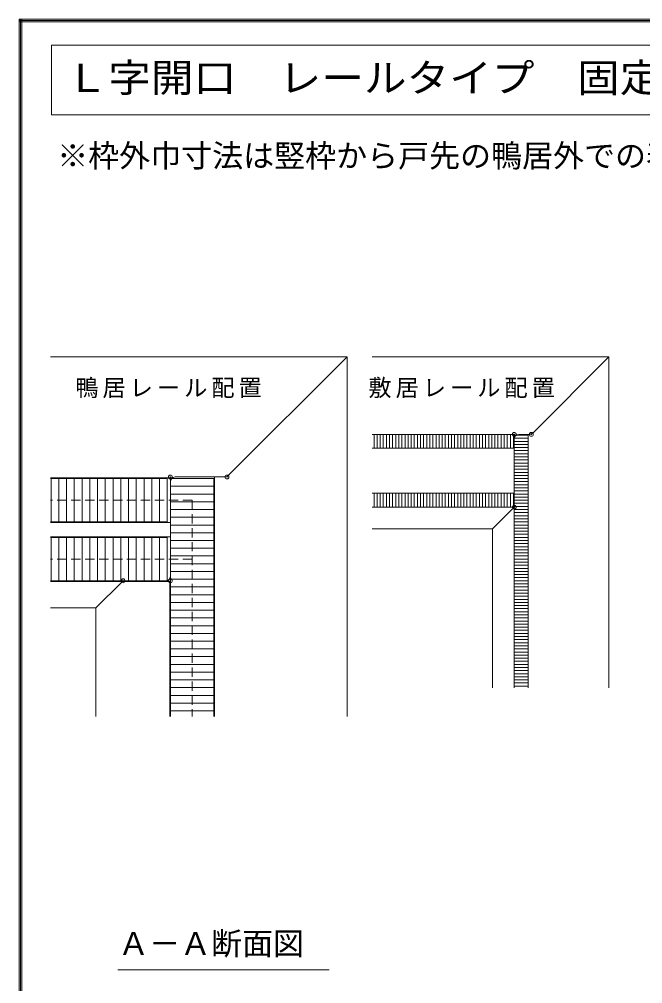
# Model space of a CAD drawing. Units: millimetres, scale not verified. Extents: x -957 to 993, y -689 to 708.
# Drawn here: x -957 to -555, y 85 to 708 of the extents above; entities that cross this region are included whole.
import ezdxf
from ezdxf.enums import TextEntityAlignment as Align

# ---------------------------------------------------------------- set-up
doc = ezdxf.new("R2010")
doc.units = ezdxf.units.MM
doc.header["$LTSCALE"] = 5
doc.header["$PDMODE"] = 32
doc.header["$PDSIZE"] = 2.5
doc.linetypes.add('DASHED1', pattern=[1.8, 1.2, -0.6])
for name, color, linetype, lineweight in [('0-A_文字', 7, 'Continuous', 9), ('0-B_寸法', 7, 'Continuous', 9), ('F-1_枠', 6, 'Continuous', 9)]:
    doc.layers.add(name, color=color, linetype=linetype, lineweight=lineweight)
doc.styles.add('ＭＳ ゴシック', font='')
doc.styles.get('ＭＳ ゴシック').set_extended_font_data('MS Gothic')

msp = doc.modelspace()

# ---------------------------------------------------------------- linework, layer by layer
at = {"layer": '0-B_寸法'}
for p, q in [((-936.448, 690.897), (-936.448, 645.897)), ((-936.448, 645.897), (0.354, 645.897)), ((-745.729, 489.617), (-937.057, 489.617)), ((-822.351, 412.995), (-745.729, 489.617)), ((-745.729, 489.617), (-745.729, 257.59)), ((-576.836, 489.617), (-729.528, 489.617)), ((-625.957, 440.495), (-576.836, 489.617)), ((-576.836, 489.617), (-576.836, 276.09)), ((-638.336, 439.617), (-729.528, 439.617)), ((-728.336, 430.617), (-728.336, 439.617)), ((-726.336, 430.617), (-726.336, 439.617)), ((-724.336, 430.617), (-724.336, 439.617)), ((-722.336, 430.617), (-722.336, 439.617)), ((-720.336, 430.617), (-720.336, 439.617)), ((-718.336, 430.617), (-718.336, 439.617)), ((-716.336, 430.617), (-716.336, 439.617)), ((-714.336, 430.617), (-714.336, 439.617)), ((-712.336, 430.617), (-712.336, 439.617)), ((-710.336, 430.617), (-710.336, 439.617)), ((-708.336, 430.617), (-708.336, 439.617)), ((-706.336, 430.617), (-706.336, 439.617)), ((-704.336, 430.617), (-704.336, 439.617)), ((-702.336, 430.617), (-702.336, 439.617)), ((-700.336, 430.617), (-700.336, 439.617)), ((-698.336, 430.617), (-698.336, 439.617)), ((-696.336, 430.617), (-696.336, 439.617)), ((-694.336, 430.617), (-694.336, 439.617)), ((-692.336, 430.617), (-692.336, 439.617)), ((-690.336, 430.617), (-690.336, 439.617)), ((-688.336, 430.617), (-688.336, 439.617)), ((-686.336, 430.617), (-686.336, 439.617)), ((-684.336, 430.617), (-684.336, 439.617)), ((-682.336, 430.617), (-682.336, 439.617)), ((-680.336, 430.617), (-680.336, 439.617)), ((-678.336, 430.617), (-678.336, 439.617)), ((-676.336, 430.617), (-676.336, 439.617)), ((-674.336, 430.617), (-674.336, 439.617)), ((-672.336, 430.617), (-672.336, 439.617)), ((-670.336, 430.617), (-670.336, 439.617)), ((-668.336, 430.617), (-668.336, 439.617)), ((-666.336, 430.617), (-666.336, 439.617)), ((-664.336, 430.617), (-664.336, 439.617)), ((-662.336, 430.617), (-662.336, 439.617)), ((-660.336, 430.617), (-660.336, 439.617)), ((-658.336, 430.617), (-658.336, 439.617)), ((-656.336, 430.617), (-656.336, 439.617)), ((-654.336, 430.617), (-654.336, 439.617)), ((-652.336, 430.617), (-652.336, 439.617)), ((-650.336, 430.617), (-650.336, 439.617)), ((-648.336, 430.617), (-648.336, 439.617)), ((-646.336, 430.617), (-646.336, 439.617)), ((-644.336, 430.617), (-644.336, 439.617)), ((-642.336, 430.617), (-642.336, 439.617)), ((-640.336, 430.617), (-640.336, 439.617)), ((-638.336, 430.617), (-638.336, 439.617)), ((-628.836, 439.117), (-637.836, 439.117)), ((-637.836, 439.117), (-637.836, 276.09)), ((-628.836, 437.117), (-637.836, 437.117)), ((-634.836, 439.617), (-628.078, 439.617)), ((-628.836, 439.117), (-628.836, 276.09)), ((-638.336, 430.617), (-729.528, 430.617)), ((-628.836, 435.117), (-637.836, 435.117)), ((-628.836, 433.117), (-637.836, 433.117)), ((-628.836, 431.117), (-637.836, 431.117)), ((-628.836, 429.117), (-637.836, 429.117)), ((-628.836, 427.117), (-637.836, 427.117)), ((-628.836, 425.117), (-637.836, 425.117)), ((-628.836, 423.117), (-637.836, 423.117)), ((-628.836, 421.117), (-637.836, 421.117)), ((-628.836, 419.117), (-637.836, 419.117)), ((-858.529, 411.517), (-937.057, 411.517)), ((-936.729, 383.117), (-936.729, 411.117)), ((-931.729, 383.117), (-931.729, 411.117)), ((-926.729, 383.117), (-926.729, 411.117)), ((-921.729, 383.117), (-921.729, 411.117)), ((-916.729, 383.117), (-916.729, 411.117)), ((-911.729, 383.117), (-911.729, 411.117)), ((-906.729, 383.117), (-906.729, 411.117)), ((-901.729, 383.117), (-901.729, 411.117)), ((-896.729, 383.117), (-896.729, 411.117)), ((-891.729, 383.117), (-891.729, 411.117)), ((-886.729, 383.117), (-886.729, 411.117)), ((-881.729, 383.117), (-881.729, 411.117)), ((-876.729, 383.117), (-876.729, 411.117)), ((-871.729, 383.117), (-871.729, 411.117)), ((-866.729, 383.117), (-866.729, 411.117)), ((-831.729, 411.117), (-859.729, 411.117)), ((-856.729, 412.117), (-824.472, 412.117)), ((-831.729, 411.117), (-831.729, 257.59)), ((-831.329, 412.117), (-831.329, 257.59)), ((-628.836, 417.117), (-637.836, 417.117)), ((-628.836, 415.117), (-637.836, 415.117)), ((-628.836, 413.117), (-637.836, 413.117)), ((-628.836, 411.117), (-637.836, 411.117)), ((-831.729, 406.117), (-859.729, 406.117)), ((-628.836, 409.117), (-637.836, 409.117)), ((-628.836, 407.117), (-637.836, 407.117)), ((-628.836, 405.117), (-637.836, 405.117)), ((-831.729, 401.117), (-859.729, 401.117)), ((-638.336, 401.617), (-729.528, 401.617)), ((-728.336, 401.617), (-728.336, 392.617)), ((-726.336, 401.617), (-726.336, 392.617)), ((-724.336, 401.617), (-724.336, 392.617)), ((-722.336, 401.617), (-722.336, 392.617)), ((-720.336, 401.617), (-720.336, 392.617)), ((-718.336, 401.617), (-718.336, 392.617)), ((-716.336, 401.617), (-716.336, 392.617)), ((-714.336, 401.617), (-714.336, 392.617)), ((-712.336, 401.617), (-712.336, 392.617)), ((-710.336, 401.617), (-710.336, 392.617)), ((-708.336, 401.617), (-708.336, 392.617)), ((-706.336, 401.617), (-706.336, 392.617)), ((-704.336, 401.617), (-704.336, 392.617)), ((-702.336, 401.617), (-702.336, 392.617)), ((-700.336, 401.617), (-700.336, 392.617)), ((-698.336, 401.617), (-698.336, 392.617)), ((-696.336, 401.617), (-696.336, 392.617)), ((-694.336, 401.617), (-694.336, 392.617)), ((-692.336, 401.617), (-692.336, 392.617)), ((-690.336, 401.617), (-690.336, 392.617)), ((-688.336, 401.617), (-688.336, 392.617)), ((-686.336, 401.617), (-686.336, 392.617)), ((-684.336, 401.617), (-684.336, 392.617)), ((-682.336, 401.617), (-682.336, 392.617)), ((-680.336, 401.617), (-680.336, 392.617)), ((-678.336, 401.617), (-678.336, 392.617)), ((-676.336, 401.617), (-676.336, 392.617)), ((-674.336, 401.617), (-674.336, 392.617)), ((-672.336, 401.617), (-672.336, 392.617)), ((-670.336, 401.617), (-670.336, 392.617)), ((-668.336, 401.617), (-668.336, 392.617)), ((-666.336, 401.617), (-666.336, 392.617)), ((-664.336, 401.617), (-664.336, 392.617)), ((-662.336, 401.617), (-662.336, 392.617)), ((-660.336, 401.617), (-660.336, 392.617)), ((-658.336, 401.617), (-658.336, 392.617)), ((-656.336, 401.617), (-656.336, 392.617)), ((-654.336, 401.617), (-654.336, 392.617)), ((-652.336, 401.617), (-652.336, 392.617)), ((-650.336, 401.617), (-650.336, 392.617)), ((-648.336, 401.617), (-648.336, 392.617)), ((-646.336, 401.617), (-646.336, 392.617)), ((-644.336, 401.617), (-644.336, 392.617)), ((-642.336, 401.617), (-642.336, 392.617)), ((-640.336, 401.617), (-640.336, 392.617)), ((-638.336, 401.617), (-638.336, 392.617)), ((-628.836, 403.117), (-637.836, 403.117)), ((-628.836, 401.117), (-637.836, 401.117)), ((-628.836, 399.117), (-637.836, 399.117)), ((-831.729, 396.117), (-859.729, 396.117)), ((-638.336, 392.617), (-729.528, 392.617)), ((-628.836, 397.117), (-637.836, 397.117)), ((-628.836, 395.117), (-637.836, 395.117)), ((-628.836, 393.117), (-637.836, 393.117)), ((-831.729, 391.117), (-859.729, 391.117)), ((-831.729, 386.117), (-859.729, 386.117)), ((-638.714, 391.738), (-651.836, 378.617)), ((-628.836, 391.117), (-637.836, 391.117)), ((-628.836, 389.117), (-637.836, 389.117)), ((-628.836, 387.117), (-637.836, 387.117)), ((-861.729, 383.117), (-937.057, 383.117)), ((-859.729, 382.717), (-937.057, 382.717)), ((-859.729, 348.117), (-859.729, 383.117)), ((-831.729, 381.117), (-859.729, 381.117)), ((-628.836, 385.117), (-637.836, 385.117)), ((-628.836, 383.117), (-637.836, 383.117)), ((-628.836, 381.117), (-637.836, 381.117)), ((-831.729, 376.117), (-859.729, 376.117)), ((-651.836, 378.617), (-729.528, 378.617)), ((-651.836, 378.617), (-651.836, 276.09)), ((-628.836, 379.117), (-637.836, 379.117)), ((-628.836, 377.117), (-637.836, 377.117)), ((-628.836, 375.117), (-637.836, 375.117)), ((-859.729, 373.517), (-937.057, 373.517)), ((-861.729, 373.117), (-937.057, 373.117)), ((-936.729, 345.117), (-936.729, 373.117)), ((-931.729, 345.117), (-931.729, 373.117)), ((-926.729, 345.117), (-926.729, 373.117)), ((-921.729, 345.117), (-921.729, 373.117)), ((-916.729, 345.117), (-916.729, 373.117)), ((-911.729, 345.117), (-911.729, 373.117)), ((-906.729, 345.117), (-906.729, 373.117)), ((-901.729, 345.117), (-901.729, 373.117)), ((-896.729, 345.117), (-896.729, 373.117)), ((-891.729, 345.117), (-891.729, 373.117)), ((-886.729, 345.117), (-886.729, 373.117)), ((-881.729, 345.117), (-881.729, 373.117)), ((-876.729, 345.117), (-876.729, 373.117)), ((-871.729, 345.117), (-871.729, 373.117)), ((-866.729, 345.117), (-866.729, 373.117)), ((-861.729, 345.117), (-861.729, 373.117)), ((-831.729, 371.117), (-859.729, 371.117)), ((-628.836, 373.117), (-637.836, 373.117)), ((-628.836, 371.117), (-637.836, 371.117)), ((-628.836, 369.117), (-637.836, 369.117)), ((-831.729, 366.117), (-859.729, 366.117)), ((-628.836, 367.117), (-637.836, 367.117)), ((-628.836, 365.117), (-637.836, 365.117)), ((-628.836, 363.117), (-637.836, 363.117)), ((-831.729, 361.117), (-859.729, 361.117)), ((-831.729, 356.117), (-859.729, 356.117)), ((-628.836, 361.117), (-637.836, 361.117)), ((-628.836, 359.117), (-637.836, 359.117)), ((-628.836, 357.117), (-637.836, 357.117)), ((-628.836, 355.117), (-637.836, 355.117)), ((-831.729, 351.117), (-859.729, 351.117)), ((-628.836, 353.117), (-637.836, 353.117)), ((-628.836, 351.117), (-637.836, 351.117)), ((-628.836, 349.117), (-637.836, 349.117)), ((-861.729, 345.117), (-937.057, 345.117)), ((-860.129, 344.717), (-937.057, 344.717)), ((-891.108, 344.238), (-907.729, 327.617)), ((-881.487, 345.117), (-862.729, 345.117)), ((-860.129, 344.717), (-860.129, 257.59)), ((-831.729, 346.117), (-859.729, 346.117)), ((-628.836, 347.117), (-637.836, 347.117)), ((-628.836, 345.117), (-637.836, 345.117)), ((-628.836, 343.117), (-637.836, 343.117)), ((-831.729, 341.117), (-859.729, 341.117)), ((-628.836, 341.117), (-637.836, 341.117)), ((-628.836, 339.117), (-637.836, 339.117)), ((-628.836, 337.117), (-637.836, 337.117)), ((-831.729, 336.117), (-859.729, 336.117)), ((-831.729, 331.117), (-859.729, 331.117)), ((-628.836, 335.117), (-637.836, 335.117)), ((-628.836, 333.117), (-637.836, 333.117)), ((-628.836, 331.117), (-637.836, 331.117)), ((-907.729, 327.617), (-937.057, 327.617)), ((-907.729, 327.617), (-907.729, 257.59)), ((-831.729, 326.117), (-859.729, 326.117)), ((-628.836, 329.117), (-637.836, 329.117)), ((-628.836, 327.117), (-637.836, 327.117)), ((-628.836, 325.117), (-637.836, 325.117)), ((-831.729, 321.117), (-859.729, 321.117)), ((-628.836, 323.117), (-637.836, 323.117)), ((-628.836, 321.117), (-637.836, 321.117)), ((-628.836, 319.117), (-637.836, 319.117)), ((-831.729, 316.117), (-859.729, 316.117)), ((-628.836, 317.117), (-637.836, 317.117)), ((-628.836, 315.117), (-637.836, 315.117)), ((-628.836, 313.117), (-637.836, 313.117)), ((-831.729, 311.117), (-859.729, 311.117)), ((-831.729, 306.117), (-859.729, 306.117)), ((-628.836, 311.117), (-637.836, 311.117)), ((-628.836, 309.117), (-637.836, 309.117)), ((-628.836, 307.117), (-637.836, 307.117)), ((-628.836, 305.117), (-637.836, 305.117)), ((-831.729, 301.117), (-859.729, 301.117)), ((-628.836, 303.117), (-637.836, 303.117)), ((-628.836, 301.117), (-637.836, 301.117)), ((-628.836, 299.117), (-637.836, 299.117)), ((-831.729, 296.117), (-859.729, 296.117)), ((-628.836, 297.117), (-637.836, 297.117)), ((-628.836, 295.117), (-637.836, 295.117)), ((-628.836, 293.117), (-637.836, 293.117)), ((-831.729, 291.117), (-859.729, 291.117)), ((-628.836, 291.117), (-637.836, 291.117)), ((-628.836, 289.117), (-637.836, 289.117)), ((-628.836, 287.117), (-637.836, 287.117)), ((-831.729, 286.117), (-859.729, 286.117)), ((-831.729, 281.117), (-859.729, 281.117)), ((-628.836, 285.117), (-637.836, 285.117)), ((-628.836, 283.117), (-637.836, 283.117)), ((-628.836, 281.117), (-637.836, 281.117)), ((-831.729, 276.117), (-859.729, 276.117)), ((-628.836, 279.117), (-637.836, 279.117)), ((-628.836, 277.117), (-637.836, 277.117)), ((-831.729, 271.117), (-859.729, 271.117)), ((-831.729, 266.117), (-859.729, 266.117)), ((-831.729, 261.117), (-859.729, 261.117)), ((-757.214, 93.893), (-893.641, 93.893))]:
    msp.add_line(p, q, dxfattribs=at)
at = {"layer": '0-B_寸法', "linetype": 'DASHED1'}
for p, q in [((-845.729, 397.117), (-937.057, 397.117)), ((-845.729, 397.117), (-845.729, 257.59)), ((-845.729, 359.117), (-937.057, 359.117))]:
    msp.add_line(p, q, dxfattribs=at)
at = {"layer": '0-B_寸法'}
for points in [[(-936.448, 690.897), (0.354, 690.897), (0.354, 645.897)], [(-861.729, 383.117), (-861.729, 411.117), (-937.057, 411.117)], [(-859.729, 411.117), (-859.729, 348.117), (-859.729, 257.59)]]:
    msp.add_lwpolyline(points, dxfattribs=at)
for centre, start, end in [((-634.836, 436.617), 90, 180), ((-628.078, 442.617), 270, 315), ((-856.729, 409.117), 90, 180), ((-824.472, 415.117), 270, 315), ((-640.836, 393.859), 315, 360), ((-888.987, 342.117), 90, 135), ((-862.729, 348.117), 270, 0)]:
    msp.add_arc(centre, 3, start, end, dxfattribs=at)
for p in [(-637.836, 439.617), (-626.836, 439.617), (-859.729, 412.117), (-823.229, 412.117), (-637.836, 392.617), (-890.229, 345.117), (-859.729, 345.117), (-859.729, 345.117)]:
    msp.add_point(p, dxfattribs=at)
at = {"layer": 'F-1_枠'}
for p, q in [((-957.218, 707.602), (-957.218, -689.065)), ((-957.218, 707.602), (992.782, 707.602)), ((-957.218, 706.769), (992.782, 706.769)), ((-957.218, 705.935), (992.782, 705.935)), ((-956.385, 707.602), (-956.385, -689.065)), ((-955.551, 707.602), (-955.551, -689.065))]:
    msp.add_line(p, q, dxfattribs=at)

# ---------------------------------------------------------------- texts
at = {"layer": '0-A_文字', "style": 'ＭＳ ゴシック'}
msp.add_text('※枠外巾寸法は竪枠から戸先の鴨居外での表示となっています。', height=14.66, dxfattribs=at).set_placement((-932.755, 607.806), align=Align.BOTTOM_LEFT)
at = {"layer": '0-B_寸法', "style": 'ＭＳ ゴシック', "width": 1.1}
msp.add_text('Ｌ字開口\u3000レールタイプ\u3000固定枠【L】２枚引込戸＋【R】片引戸（170巾）', height=18.33, dxfattribs=at).set_placement((-927.321, 655.158), align=Align.BOTTOM_LEFT)
at = {"layer": '0-B_寸法', "style": 'ＭＳ ゴシック'}
msp.add_text('Ａ－Ａ断面図', height=14.66, dxfattribs=at).set_placement((-893.448, 99.216), align=Align.BOTTOM_LEFT)
at = {"layer": '0-B_寸法', "char_height": 11, "attachment_point": 7, "style": 'ＭＳ ゴシック'}
for s, insert in [('\\T1.17;鴨居レール配置', (-921.1, 463.007)), ('\\T1.17;敷居レール配置', (-731.967, 463.007))]:
    msp.add_mtext(s, dxfattribs=dict(at, insert=insert))

doc.saveas('drawing.dxf')
